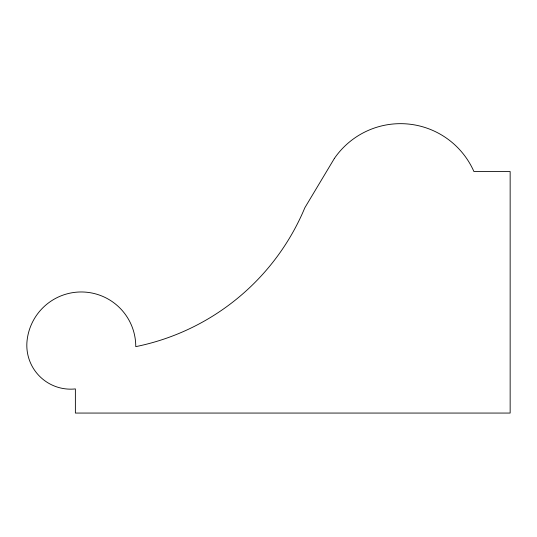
<?xml version="1.0" encoding="UTF-8"?>
<svg xmlns="http://www.w3.org/2000/svg" width="537" height="537" viewBox="0 0 537 537"><rect width="100%" height="100%" fill="white"/><g stroke="black" fill="none" stroke-linecap="round" stroke-linejoin="round"><path stroke-width="0.81" d="M334.37 158.455L304.841 207.752A233.293 233.293 0 0 1 135.76 346.64A54.506 54.506 0 0 0 84.282 292.054A54.506 54.506 0 0 0 27.072 340.599A43.833 43.833 0 0 0 75.375 388.909L75.375 413.06L510.15 413.06L510.15 171.525L473.916 171.525A80.241 80.241 0 0 0 334.37 158.455"/></g></svg>
